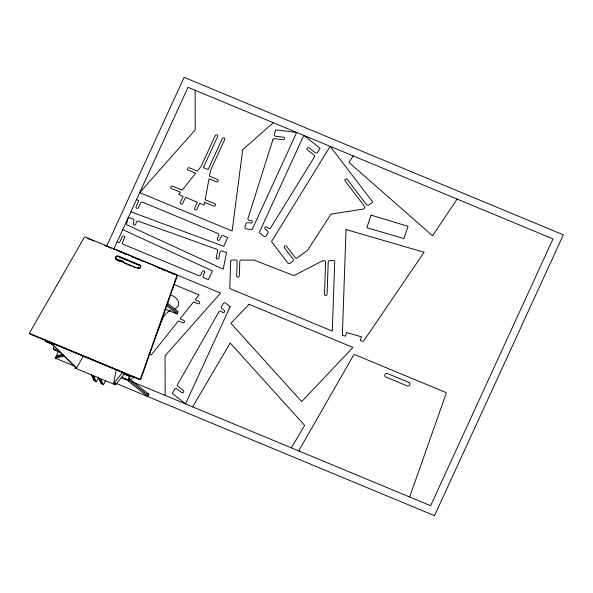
<?xml version="1.0" encoding="UTF-8"?>
<svg xmlns="http://www.w3.org/2000/svg" width="593" height="593" viewBox="0 0 593 593"><rect width="100%" height="100%" fill="white"/><g stroke="black" fill="none" stroke-linecap="round" stroke-linejoin="round"><path stroke-width="0.89" d="M113.611 383.612L122.262 372.789L124.826 373.249L116.184 384.071L113.611 383.612L116.25 370.076M75.459 367.66L74.785 367.971L115.205 384.753L115.561 382.952M129.489 375.843L128.881 378.304A1.571 1.512 -23.9 0 1 126.717 379.387L121.32 377.141L121.602 377.778L126.998 380.024A1.571 1.512 -23.9 0 0 129.163 378.942L129.771 376.473M129.63 376.162L129.022 378.623A1.571 1.512 -23.9 0 1 126.858 379.705L121.461 377.459M98.616 377.511L96.325 381.877L93.672 375.918M105.732 380.469L103.449 384.842L100.78 378.875M74.629 366.185L55.297 358.157L58.388 351.434M106.599 246.332L184.119 77.335L563.35 234.843L434.528 515.665L115.805 383.286M113.5 249.735L188.011 87.304L553.017 238.912L430.644 505.696L132.306 381.781M165.225 309.086L177.122 314.031L178.196 311.688L167.441 303.127M130.156 379.372L148.813 394.212L147.739 396.554L128.37 381.143L134.181 376.837M157.745 330.664C161.274 323.652 162.208 313.979 170.428 310.613M76.475 368.186L50.301 342.294L76.475 368.186L83.287 356.141M192.651 406.85L230.188 343.013L304.617 425.351L291.385 447.856M94.443 380.395L93.968 380.906L90.929 374.087M101.559 383.352L101.047 383.827L98.038 377.044M95.532 381.04L95.11 381.351L92.486 375.428M102.648 383.997L102.241 384.331L99.594 378.378M353.206 155.922L348.892 162.378L432.556 235.777L457.107 199.078M119.297 261.543L120.505 260.157L123.47 261.387L123.715 262.106M273.336 122.744L242.715 149.606L232.137 231.011L139.703 192.614L195.238 129.889L195.119 90.262M174.29 308.79C182.992 306.166 177.411 296.663 170.977 295.284M115.205 384.753L115.88 384.449M56.372 355.815L62.495 354.392M55.838 356.986L63.71 355.155M55.297 358.157L64.044 356.126M130.905 211.79L223.709 246.31L227.734 237.534L223.227 235.666A1.571 1.512 -23.9 0 0 221.167 236.481L219.736 239.594A1.312 1.26 -23.9 0 1 218.016 240.276A1.312 1.26 -23.9 0 1 217.364 238.608L218.795 235.495A1.571 1.512 -23.9 0 0 218.016 233.501L142.646 202.198A1.571 1.512 -23.9 0 0 140.578 203.006L138.465 207.617A1.312 1.26 -23.9 0 1 136.738 208.291A1.312 1.26 -23.9 0 1 136.093 206.631L138.532 201.323A0.786 0.756 -23.9 0 0 138.139 200.323L136.479 199.633M117.888 256.406L127.347 260.297M117.155 241.759L118.815 242.448A0.786 0.756 -23.9 0 0 119.853 242.04L122.284 236.733A1.312 1.26 -23.9 0 1 124.011 236.058A1.312 1.26 -23.9 0 1 124.656 237.719L122.543 242.322A1.571 1.512 -23.9 0 0 123.322 244.323L198.692 275.626A1.571 1.512 -23.9 0 0 200.76 274.811L202.191 271.698A1.312 1.26 -23.9 0 1 203.91 271.016A1.312 1.26 -23.9 0 1 204.555 272.684L203.132 275.797A1.571 1.512 -23.9 0 0 203.91 277.791L208.41 279.659L212.435 270.882L122.736 229.61M113.938 248.778L220.596 293.083L165.062 355.807L165.18 395.435M87.29 238.342L89.847 239.402M91.544 240.113L94.102 241.173M104.324 245.413L106.873 246.48M108.578 247.185L111.136 248.245M118.793 251.432L121.35 252.492M123.055 253.196L126.457 254.612M131.572 256.732L134.122 257.792M135.827 258.504L138.384 259.564M140.081 260.268L142.639 261.328M157.115 267.347L159.665 268.407M161.37 269.111L165.632 270.882M167.33 271.587L169.887 272.647M171.592 273.358L174.142 274.418M139.911 268.214L137.695 267.295L137.932 268.014M115.168 258.429L121.046 260.876M116.146 259.097L119.504 260.497M117.681 260.438L119.386 261.15M124.508 263.27L127.065 264.337M128.77 265.049L131.335 266.109M133.04 266.82L135.597 267.88M173.927 284.462L199.055 294.899L195.156 299.806L198.959 301.385A1.312 1.26 -23.9 0 1 199.611 303.045A1.312 1.26 -23.9 0 1 197.892 303.72L193.488 301.896L180.013 318.834L183.704 320.368A1.312 1.26 -23.9 0 1 184.356 322.036A1.312 1.26 -23.9 0 1 182.637 322.711L178.345 320.932L151.326 354.896L148.813 353.851M50.064 342.183L124.856 373.249L124.612 372.523M51.813 343.821L46.358 341.553A1.571 1.512 -23.9 0 1 45.439 340.115M124.285 373.924L129.748 376.192A1.571 1.512 -23.9 0 0 131.631 375.673M59.76 351.834L54.363 349.596A1.571 1.512 -23.9 0 1 53.666 347.446M147.131 393.515L148.813 394.212M130.178 261.476L140.875 266.027M166.9 304.298L177.663 312.859M166.366 305.469L177.122 314.031M128.903 379.972L148.272 395.383M120.505 260.157L120.75 260.876M29.946 333.407A0.786 0.756 -23.9 0 0 30.391 334.237L139.792 379.668A0.786 0.756 -23.9 0 0 140.845 379.216L177.107 276.427A0.786 0.756 -23.9 0 0 176.699 275.478M116.739 260.045A1.964 1.89 -23.9 0 1 115.872 257.547A1.964 1.89 -23.9 0 1 118.437 256.576L139.77 265.434A1.964 1.89 -23.9 0 1 140.845 266.642M45.654 340.048A1.571 1.512 -23.9 0 0 46.499 341.872L51.954 344.14L51.673 343.503L46.217 341.234A1.571 1.512 -23.9 0 1 45.313 340.071M53.674 348.039A1.571 1.512 -23.9 0 0 54.504 349.914L59.9 352.153L59.619 351.516L54.222 349.277A1.571 1.512 -23.9 0 1 53.585 347.031M131.772 375.992A1.571 1.512 -23.9 0 1 129.889 376.511L124.426 374.242L124.145 373.605L129.608 375.873A1.571 1.512 -23.9 0 0 131.194 375.658M299.472 451.214A0.786 0.756 -23.9 0 1 299.109 450.169L353.658 354.977A0.786 0.756 -23.9 0 1 354.673 354.614L445.78 392.462A0.786 0.756 -23.9 0 1 446.188 393.411L409.926 496.2A0.786 0.756 -23.9 0 1 408.873 496.652M230.684 261.483L229.743 288.524L332.302 331.116L334.734 261.424A0.786 0.756 -23.9 0 0 333.978 260.661L329.819 260.631A1.571 1.512 -23.9 0 0 328.203 262.143L327.084 294.276A1.312 1.26 -23.9 0 1 325.735 295.536A1.312 1.26 -23.9 0 1 324.482 294.261L325.601 262.136A1.571 1.512 -23.9 0 0 324.082 260.601L323.052 260.586L293.92 275.626L254.145 260.119L241.403 260.031A1.571 1.512 -23.9 0 0 239.787 261.543L239.29 275.871A1.312 1.26 -23.9 0 1 237.941 277.131A1.312 1.26 -23.9 0 1 236.689 275.856L237.185 261.528A1.571 1.512 -23.9 0 0 235.68 259.993L232.3 259.971A1.571 1.512 -23.9 0 0 230.684 261.483M346.045 229.543L342.354 335.297L345.452 336.194L346.653 332.54L361.5 336.861L360.292 340.508L363.39 341.412L424.121 252.247L346.045 229.543M204.667 202.309L204.148 205.067L199.73 203.236L196.972 209.247A1.312 1.26 -23.9 0 1 195.253 209.922A1.312 1.26 -23.9 0 1 194.6 208.262L197.358 202.25L185.513 197.328L182.755 203.34A1.312 1.26 -23.9 0 1 181.028 204.014A1.312 1.26 -23.9 0 1 180.383 202.354L183.141 196.342L178.723 194.511L180.502 192.273L171.503 188.537A1.312 1.26 -23.9 0 1 170.858 186.877A1.312 1.26 -23.9 0 1 172.578 186.195L182.162 190.175L195.646 173.238L188.27 170.176A1.312 1.26 -23.9 0 1 187.618 168.516A1.312 1.26 -23.9 0 1 189.345 167.834L197.306 171.147L201.027 166.581L215.259 135.552A1.312 1.26 -23.9 0 1 216.979 134.878A1.312 1.26 -23.9 0 1 217.624 136.538L203.399 167.56L208.136 169.531L222.368 138.51A1.312 1.26 -23.9 0 1 224.087 137.828A1.312 1.26 -23.9 0 1 224.74 139.496L210.508 170.517L209.514 176.217L217.483 179.523A1.312 1.26 -23.9 0 1 218.128 181.184A1.312 1.26 -23.9 0 1 216.408 181.866L209.032 178.797L205.148 199.722L214.733 203.703A1.312 1.26 -23.9 0 1 215.385 205.371A1.312 1.26 -23.9 0 1 213.658 206.045L204.667 202.309M127.651 218.987L126.524 224.688L223.213 269.185L226.496 252.522L222.086 250.943A1.571 1.512 -23.9 0 0 219.981 252.121L218.832 257.948A1.312 1.26 -23.9 0 1 217.312 258.993A1.312 1.26 -23.9 0 1 216.282 257.532L217.594 250.869A1.571 1.512 -23.9 0 0 216.43 249.127L138.503 221.248A1.571 1.512 -23.9 0 0 136.212 222.345L135.886 224.021A1.312 1.26 -23.9 0 1 134.359 225.066A1.312 1.26 -23.9 0 1 133.329 223.605L133.914 220.633A1.571 1.512 -23.9 0 0 132.958 218.95L129.756 217.801A1.571 1.512 -23.9 0 0 127.651 218.987M272.773 140.022L248.082 218.135A1.571 1.512 -23.9 0 0 249.245 220.277L251.202 220.522A1.312 1.26 -23.9 0 1 252.292 221.945A1.312 1.26 -23.9 0 1 250.809 223.042L247.681 222.657A1.571 1.512 -23.9 0 0 245.954 223.754L244.939 226.963A1.571 1.512 -23.9 0 0 246.191 228.891L252.114 229.624L296.693 132.447L275.73 129.837L274.307 134.314A1.571 1.512 -23.9 0 0 275.56 136.234L283.461 137.22A1.312 1.26 -23.9 0 1 284.551 138.643A1.312 1.26 -23.9 0 1 283.069 139.74L274.552 138.68A1.571 1.512 -23.9 0 0 272.773 140.022M371.077 215.096L366.822 227.727L403.937 238.519L408.051 226.333L371.077 215.096M176.825 275.789L140.563 378.579A0.786 0.756 -23.9 0 1 139.511 379.038L30.11 333.6A0.786 0.756 -23.9 0 1 29.746 332.554L84.295 237.356A0.786 0.756 -23.9 0 1 85.303 237L176.417 274.841A0.786 0.756 -23.9 0 1 176.825 275.789M303.801 135.397L259.223 232.575L263.818 236.207A1.571 1.512 -23.9 0 0 266.153 235.777L267.932 232.879A1.571 1.512 -23.9 0 0 267.606 230.929L265.182 229.009A1.312 1.26 -23.9 0 1 265.019 227.23A1.312 1.26 -23.9 0 1 266.857 227.023L268.377 228.223A1.571 1.512 -23.9 0 0 270.816 227.579L314.231 157.241A1.571 1.512 -23.9 0 0 314.045 155.084L307.441 149.866A1.312 1.26 -23.9 0 1 307.278 148.08A1.312 1.26 -23.9 0 1 309.116 147.872L315.246 152.72A1.571 1.512 -23.9 0 0 317.581 152.282L320.064 148.25L303.801 135.397M230.121 306.714L185.542 403.892L172.274 393.411L174.594 389.319A1.571 1.512 -23.9 0 1 176.959 388.83L181.599 392.499A1.312 1.26 -23.9 0 0 183.43 392.292A1.312 1.26 -23.9 0 0 183.267 390.513L177.959 386.317A1.571 1.512 -23.9 0 1 177.715 384.227L218.802 311.962A1.571 1.512 -23.9 0 1 221.256 311.295L222.583 312.348A1.312 1.26 -23.9 0 0 224.413 312.14A1.312 1.26 -23.9 0 0 224.258 310.354L221.886 308.486A1.571 1.512 -23.9 0 1 221.53 306.581L223.213 303.609A1.571 1.512 -23.9 0 1 225.577 303.127L230.121 306.714M330.168 146.345L271.483 241.618L287.835 263.003A1.571 1.512 -23.9 0 0 290.021 263.277L292.749 261.261A1.571 1.512 -23.9 0 0 293.09 259.119L284.425 247.785A1.312 1.26 -23.9 0 1 284.707 246.006A1.312 1.26 -23.9 0 1 286.523 246.236L295.188 257.57A1.571 1.512 -23.9 0 0 297.375 257.836L307.663 250.231L331.005 214.103L363.324 209.07L364.154 208.447A1.571 1.512 -23.9 0 0 364.502 206.305L345.067 180.895A1.312 1.26 -23.9 0 1 345.356 179.108A1.312 1.26 -23.9 0 1 347.172 179.338L366.607 204.755A1.571 1.512 -23.9 0 0 368.787 205.03L372.145 202.539A0.786 0.756 -23.9 0 0 372.315 201.472L330.168 146.345M249.016 304.261L230.951 323.37L301.674 401.609L352.917 347.416L249.016 304.261M139.488 264.797L118.155 255.939A1.964 1.89 -23.9 0 0 115.576 256.954A1.964 1.89 -23.9 0 0 116.547 259.445L137.88 268.31A1.964 1.89 -23.9 0 0 140.459 267.295A1.964 1.89 -23.9 0 0 139.488 264.797M408.851 382.418L387.518 373.553A1.964 1.89 -23.9 0 0 384.939 374.568A1.964 1.89 -23.9 0 0 385.91 377.066L407.243 385.924A1.964 1.89 -23.9 0 0 409.822 384.909A1.964 1.89 -23.9 0 0 408.851 382.418"/></g></svg>
